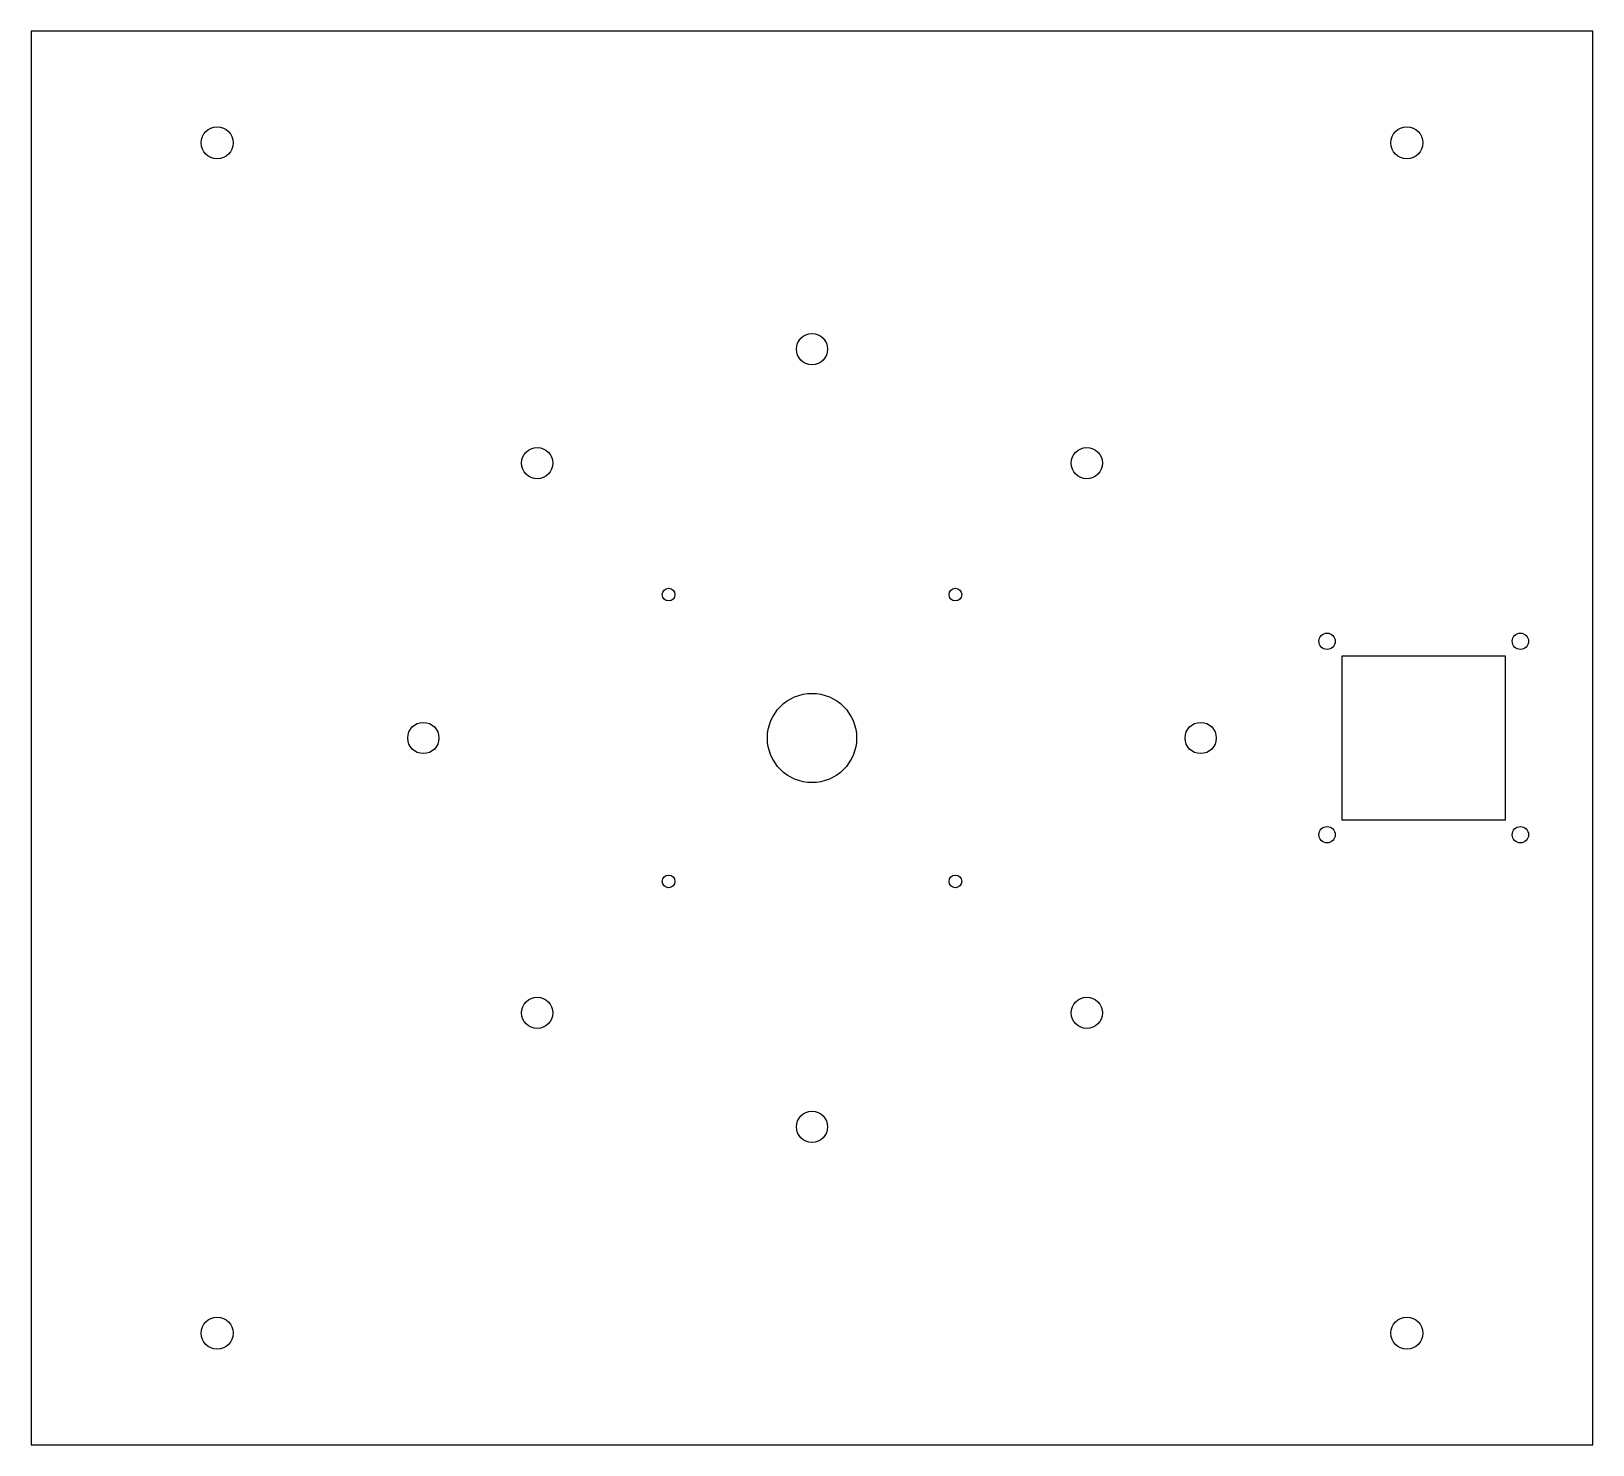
# Model space of a CAD drawing. Header units: millimetres. Extents: x 0 to 420, y 0 to 380.
import ezdxf

# ---------------------------------------------------------------- set-up
doc = ezdxf.new("R2010")
doc.units = ezdxf.units.MM

msp = doc.modelspace()

# ---------------------------------------------------------------- linework, layer by layer
at = {"layer": 'CUT'}
for p, q in [((420, 380), (0, 380)), ((0, 380), (0, 0)), ((420, 0), (420, 380)), ((396.53, 212), (352.53, 212)), ((352.53, 212), (352.53, 168)), ((396.53, 168), (396.53, 212)), ((352.53, 168), (396.53, 168)), ((0, 0), (420, 0))]:
    msp.add_line(p, q, dxfattribs=at)
for centre, radius in [((50, 350), 4.3), ((370, 350), 4.3), ((210, 294.53), 4.2), ((136.09, 263.91), 4.2), ((283.91, 263.91), 4.2), ((171.44, 228.56), 1.7), ((248.56, 228.56), 1.7), ((348.53, 216), 2.2), ((400.53, 216), 2.2), ((210, 190), 12), ((105.47, 190), 4.2), ((314.53, 190), 4.2), ((348.53, 164), 2.2), ((400.53, 164), 2.2), ((171.44, 151.44), 1.7), ((248.56, 151.44), 1.7), ((136.09, 116.09), 4.2), ((283.91, 116.09), 4.2), ((210, 85.47), 4.2), ((50, 30), 4.3), ((370, 30), 4.3)]:
    msp.add_circle(centre, radius, dxfattribs=at)

doc.saveas('drawing.dxf')
